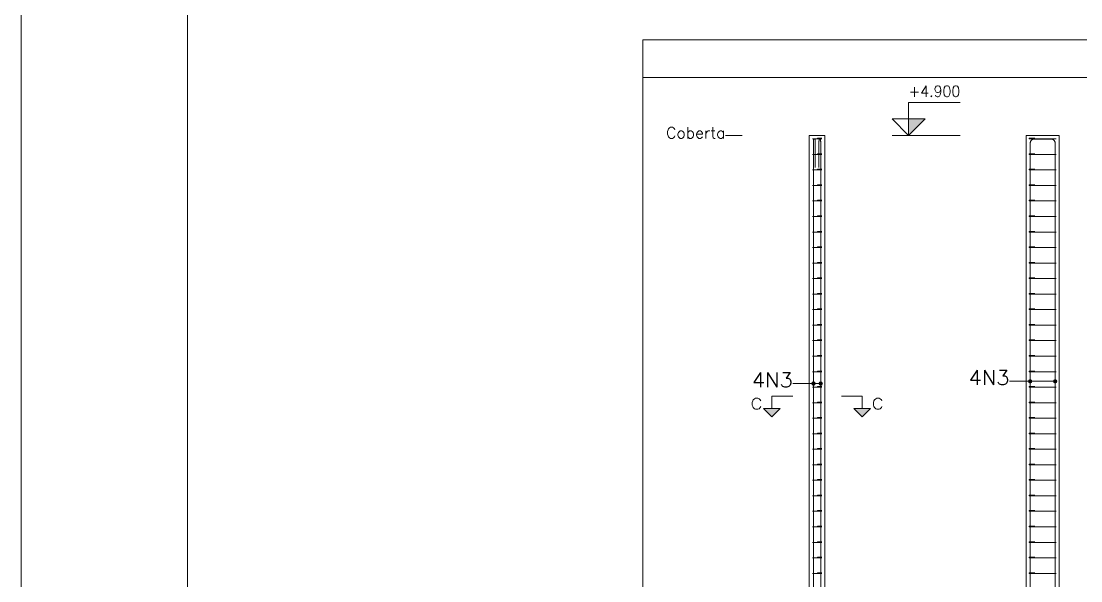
# Model space of a CAD drawing. Header units: millimetres. Extents: x 0 to 84, y 95.3 to 154.7.
# Drawn here: x 0 to 19.1, y 131.12 to 141.22 of the extents above; entities that cross this region are included whole.
import ezdxf
from ezdxf.enums import TextEntityAlignment as Align

# ---------------------------------------------------------------- set-up
doc = ezdxf.new("R2010")
doc.units = ezdxf.units.MM
for name, color, linetype, lineweight in [('ARM_LONGITUDINAL_Ø12_5', 51, 'Continuous', 9), ('ARM_TRANSVERSAL_Ø6_3', 32, 'Continuous', 9), ('CORTE_COTAS_DAS_PLANTAS', 151, 'Continuous', 0), ('CORTE_LINHAS_DA_TABELA_DE_DETALHE', 7, 'Continuous', 9), ('CORTE_NOMES_DAS_PLANTAS', 106, 'Continuous', 9), ('CORTE_PILAR_DE_CONCRETO', 1, 'Continuous', 9), ('CORTE_PISOS', 8, 'Continuous', 9), ('CORTE_SEGMENTOS_DE_CORTE_DE_SECOES', 12, 'Continuous', 9), ('PILCP_ARM_LONG_LINHAS_DAS_ETIQUETAS_DAS_POSICOES_DE_ARMADURA_LONGITUDINAL', 106, 'Continuous', 9), ('PILCP_ARM_LONG_REFERENCIA', 106, 'Continuous', 9), ('QUAD_BORDA', 1, 'Continuous', 20), ('QUAD_LIMITES', 2, 'Continuous', 0)]:
    doc.layers.add(name, color=color, linetype=linetype, lineweight=lineweight)
doc.styles.add('CYPETXT', font='', dxfattribs={"height": 0.2})
doc.styles.get('CYPETXT').set_extended_font_data('romans')

msp = doc.modelspace()

# ---------------------------------------------------------------- hatches: boundary and pattern name
at = {"layer": 'CORTE_COTAS_DAS_PLANTAS'}
msp.add_hatch(color=256, dxfattribs=at).paths.add_polyline_path([(15.999, 139.152), (16.299, 139.452), (15.999, 139.452)], flags=0)
at = {"layer": 'CORTE_PISOS', "true_color": 0xdad7d3}
for points in [[(14.208, 139.152), (14.488, 139.152), (14.208, 139.152)], [(18.115, 139.152), (18.715, 139.152), (18.115, 139.152)]]:
    msp.add_hatch(color=254, dxfattribs=at).paths.add_polyline_path(points, flags=0)
at = {"layer": 'CORTE_SEGMENTOS_DE_CORTE_DE_SECOES'}
for points in [[(13.383, 134.227), (13.683, 134.227), (13.533, 134.077)], [(13.383, 134.227), (13.683, 134.227), (13.533, 134.077)], [(15.013, 134.227), (15.313, 134.227), (15.163, 134.077)], [(15.013, 134.227), (15.313, 134.227), (15.163, 134.077)]]:
    msp.add_hatch(color=256, dxfattribs=at).paths.add_polyline_path(points, flags=0)
at = {"layer": 'PILCP_ARM_LONG_LINHAS_DAS_ETIQUETAS_DAS_POSICOES_DE_ARMADURA_LONGITUDINAL'}
h = msp.add_hatch(color=256, dxfattribs=at)
edge = h.paths.add_edge_path(flags=0)
edge.add_arc((14.283, 134.677), 0.032, 0, 360)
h = msp.add_hatch(color=256, dxfattribs=at)
edge = h.paths.add_edge_path(flags=0)
edge.add_arc((14.413, 134.677), 0.032, 0, 360)
h = msp.add_hatch(color=256, dxfattribs=at)
edge = h.paths.add_edge_path(flags=0)
edge.add_arc((18.19, 134.719), 0.032, 0, 360)
h = msp.add_hatch(color=256, dxfattribs=at)
edge = h.paths.add_edge_path(flags=0)
edge.add_arc((18.64, 134.719), 0.032, 0, 360)

# ---------------------------------------------------------------- linework, layer by layer
at = {"layer": 'ARM_LONGITUDINAL_Ø12_5'}
for points in [[(14.283, 129.752), (14.283, 139.014), (14.283, 139.021), (14.283, 139.027), (14.283, 139.033), (14.284, 139.04), (14.284, 139.046), (14.284, 139.052), (14.284, 139.057), (14.284, 139.062), (14.285, 139.067), (14.285, 139.071), (14.285, 139.075), (14.286, 139.079), (14.286, 139.082), (14.287, 139.085), (14.287, 139.086), (14.288, 139.088), (14.288, 139.089), (14.288, 139.089), (14.309, 139.089), (14.31, 139.089), (14.31, 139.088), (14.311, 139.086), (14.311, 139.085), (14.312, 139.082), (14.312, 139.079), (14.312, 139.075), (14.313, 139.071), (14.313, 139.067), (14.313, 139.062), (14.314, 139.057), (14.314, 139.052), (14.314, 139.046), (14.314, 139.04), (14.315, 139.033), (14.315, 139.027), (14.315, 139.021), (14.315, 139.014), (14.315, 138.577)], [(14.283, 129.752), (14.283, 139.014), (14.283, 139.021), (14.283, 139.027), (14.283, 139.033), (14.284, 139.04), (14.284, 139.046), (14.284, 139.052), (14.284, 139.057), (14.284, 139.062), (14.285, 139.067), (14.285, 139.071), (14.285, 139.075), (14.286, 139.079), (14.286, 139.082), (14.287, 139.085), (14.287, 139.086), (14.288, 139.088), (14.288, 139.089), (14.288, 139.089), (14.309, 139.089), (14.31, 139.089), (14.31, 139.088), (14.311, 139.086), (14.311, 139.085), (14.312, 139.082), (14.312, 139.079), (14.312, 139.075), (14.313, 139.071), (14.313, 139.067), (14.313, 139.062), (14.314, 139.057), (14.314, 139.052), (14.314, 139.046), (14.314, 139.04), (14.315, 139.033), (14.315, 139.027), (14.315, 139.021), (14.315, 139.014), (14.315, 138.577)], [(14.413, 129.752), (14.413, 139.014), (14.413, 139.021), (14.413, 139.027), (14.413, 139.033), (14.413, 139.04), (14.413, 139.046), (14.412, 139.052), (14.412, 139.057), (14.412, 139.062), (14.412, 139.067), (14.411, 139.071), (14.411, 139.075), (14.41, 139.079), (14.41, 139.082), (14.41, 139.085), (14.409, 139.086), (14.409, 139.088), (14.408, 139.089), (14.408, 139.089), (14.387, 139.089), (14.386, 139.089), (14.386, 139.088), (14.385, 139.086), (14.385, 139.085), (14.385, 139.082), (14.384, 139.079), (14.384, 139.075), (14.383, 139.071), (14.383, 139.067), (14.383, 139.062), (14.383, 139.057), (14.382, 139.052), (14.382, 139.046), (14.382, 139.04), (14.382, 139.033), (14.382, 139.027), (14.382, 139.021), (14.382, 139.014), (14.382, 138.577)], [(14.413, 129.752), (14.413, 139.014), (14.413, 139.021), (14.413, 139.027), (14.413, 139.033), (14.413, 139.04), (14.413, 139.046), (14.412, 139.052), (14.412, 139.057), (14.412, 139.062), (14.412, 139.067), (14.411, 139.071), (14.411, 139.075), (14.41, 139.079), (14.41, 139.082), (14.41, 139.085), (14.409, 139.086), (14.409, 139.088), (14.408, 139.089), (14.408, 139.089), (14.387, 139.089), (14.386, 139.089), (14.386, 139.088), (14.385, 139.086), (14.385, 139.085), (14.385, 139.082), (14.384, 139.079), (14.384, 139.075), (14.383, 139.071), (14.383, 139.067), (14.383, 139.062), (14.383, 139.057), (14.382, 139.052), (14.382, 139.046), (14.382, 139.04), (14.382, 139.033), (14.382, 139.027), (14.382, 139.021), (14.382, 139.014), (14.382, 138.577)], [(18.19, 129.752), (18.19, 139.014), (18.191, 139.021), (18.191, 139.027), (18.193, 139.033), (18.195, 139.04), (18.197, 139.046), (18.2, 139.052), (18.204, 139.057), (18.208, 139.062), (18.212, 139.067), (18.217, 139.071), (18.222, 139.075), (18.228, 139.079), (18.233, 139.082), (18.239, 139.085), (18.246, 139.086), (18.252, 139.088), (18.259, 139.089), (18.265, 139.089), (18.565, 139.089), (18.572, 139.089), (18.578, 139.088), (18.585, 139.086), (18.591, 139.085), (18.597, 139.082), (18.603, 139.079), (18.608, 139.075), (18.613, 139.071), (18.618, 139.067), (18.623, 139.062), (18.627, 139.057), (18.63, 139.052), (18.633, 139.046), (18.636, 139.04), (18.638, 139.033), (18.639, 139.027), (18.64, 139.021), (18.64, 139.014), (18.64, 138.577)], [(18.64, 129.752), (18.64, 139.014), (18.64, 139.021), (18.639, 139.027), (18.638, 139.033), (18.636, 139.04), (18.633, 139.046), (18.63, 139.052), (18.627, 139.057), (18.623, 139.062), (18.618, 139.067), (18.613, 139.071), (18.608, 139.075), (18.603, 139.079), (18.597, 139.082), (18.591, 139.085), (18.585, 139.086), (18.578, 139.088), (18.572, 139.089), (18.565, 139.089), (18.265, 139.089), (18.259, 139.089), (18.252, 139.088), (18.246, 139.086), (18.239, 139.085), (18.233, 139.082), (18.228, 139.079), (18.222, 139.075), (18.217, 139.071), (18.212, 139.067), (18.208, 139.062), (18.204, 139.057), (18.2, 139.052), (18.197, 139.046), (18.195, 139.04), (18.193, 139.033), (18.191, 139.027), (18.191, 139.021), (18.19, 139.014), (18.19, 138.577)], [(18.19, 129.752), (18.19, 139.014), (18.191, 139.021), (18.191, 139.027), (18.193, 139.033), (18.195, 139.04), (18.197, 139.046), (18.2, 139.052), (18.204, 139.057), (18.208, 139.062), (18.212, 139.067), (18.217, 139.071), (18.222, 139.075), (18.228, 139.079), (18.233, 139.082), (18.239, 139.085), (18.246, 139.086), (18.252, 139.088), (18.259, 139.089), (18.265, 139.089), (18.565, 139.089), (18.572, 139.089), (18.578, 139.088), (18.585, 139.086), (18.591, 139.085), (18.597, 139.082), (18.603, 139.079), (18.608, 139.075), (18.613, 139.071), (18.618, 139.067), (18.623, 139.062), (18.627, 139.057), (18.63, 139.052), (18.633, 139.046), (18.636, 139.04), (18.638, 139.033), (18.639, 139.027), (18.64, 139.021), (18.64, 139.014), (18.64, 138.577)], [(18.64, 129.752), (18.64, 139.014), (18.64, 139.021), (18.639, 139.027), (18.638, 139.033), (18.636, 139.04), (18.633, 139.046), (18.63, 139.052), (18.627, 139.057), (18.623, 139.062), (18.618, 139.067), (18.613, 139.071), (18.608, 139.075), (18.603, 139.079), (18.597, 139.082), (18.591, 139.085), (18.585, 139.086), (18.578, 139.088), (18.572, 139.089), (18.565, 139.089), (18.265, 139.089), (18.259, 139.089), (18.252, 139.088), (18.246, 139.086), (18.239, 139.085), (18.233, 139.082), (18.228, 139.079), (18.222, 139.075), (18.217, 139.071), (18.212, 139.067), (18.208, 139.062), (18.204, 139.057), (18.2, 139.052), (18.197, 139.046), (18.195, 139.04), (18.193, 139.033), (18.191, 139.027), (18.191, 139.021), (18.19, 139.014), (18.19, 138.577)]]:
    msp.add_lwpolyline(points, dxfattribs=at)
at = {"layer": 'ARM_TRANSVERSAL_Ø6_3'}
for points in [[(14.329, 139.092), (14.4, 139.092), (14.404, 139.092), (14.408, 139.092), (14.413, 139.092), (14.417, 139.092), (14.421, 139.092), (14.425, 139.092), (14.428, 139.092), (14.43, 139.092), (14.431, 139.092), (14.432, 139.092), (14.43, 139.092), (14.426, 139.092), (14.42, 139.092), (14.413, 139.092), (14.283, 139.092), (14.276, 139.092), (14.27, 139.092), (14.266, 139.092), (14.264, 139.092), (14.266, 139.092), (14.27, 139.092), (14.276, 139.092), (14.283, 139.092), (14.413, 139.104), (14.417, 139.104), (14.42, 139.104), (14.424, 139.104), (14.426, 139.104), (14.429, 139.104), (14.43, 139.104), (14.431, 139.104), (14.432, 139.104), (14.431, 139.104), (14.43, 139.104), (14.429, 139.104), (14.426, 139.104), (14.356, 139.104)], [(18.248, 139.092), (18.177, 139.092), (18.174, 139.092), (18.172, 139.092), (18.171, 139.092), (18.172, 139.092), (18.173, 139.092), (18.176, 139.092), (18.179, 139.092), (18.182, 139.092), (18.186, 139.092), (18.19, 139.092), (18.64, 139.092), (18.647, 139.092), (18.653, 139.092), (18.657, 139.092), (18.659, 139.092), (18.657, 139.092), (18.653, 139.092), (18.647, 139.092), (18.64, 139.092), (18.19, 139.092), (18.183, 139.092), (18.177, 139.092), (18.173, 139.092), (18.171, 139.092), (18.171, 139.104), (18.172, 139.104), (18.173, 139.104), (18.175, 139.104), (18.177, 139.104), (18.18, 139.104), (18.183, 139.104), (18.187, 139.104), (18.19, 139.104), (18.194, 139.104), (18.197, 139.104), (18.201, 139.104), (18.204, 139.104), (18.274, 139.104)], [(14.329, 138.812), (14.4, 138.812), (14.404, 138.812), (14.408, 138.812), (14.413, 138.812), (14.417, 138.812), (14.421, 138.812), (14.425, 138.812), (14.428, 138.812), (14.43, 138.812), (14.431, 138.812), (14.432, 138.812), (14.43, 138.812), (14.426, 138.812), (14.42, 138.812), (14.413, 138.812), (14.283, 138.812), (14.276, 138.812), (14.27, 138.812), (14.266, 138.812), (14.264, 138.812), (14.266, 138.812), (14.27, 138.812), (14.276, 138.812), (14.283, 138.812), (14.413, 138.824), (14.417, 138.824), (14.42, 138.824), (14.424, 138.824), (14.426, 138.824), (14.429, 138.824), (14.43, 138.824), (14.431, 138.824), (14.432, 138.824), (14.431, 138.824), (14.43, 138.824), (14.429, 138.824), (14.426, 138.824), (14.356, 138.824)], [(18.248, 138.812), (18.177, 138.812), (18.174, 138.812), (18.172, 138.812), (18.171, 138.812), (18.172, 138.812), (18.173, 138.812), (18.176, 138.812), (18.179, 138.812), (18.182, 138.812), (18.186, 138.812), (18.19, 138.812), (18.64, 138.812), (18.647, 138.812), (18.653, 138.812), (18.657, 138.812), (18.659, 138.812), (18.657, 138.812), (18.653, 138.812), (18.647, 138.812), (18.64, 138.812), (18.19, 138.812), (18.183, 138.812), (18.177, 138.812), (18.173, 138.812), (18.171, 138.812), (18.171, 138.824), (18.172, 138.824), (18.173, 138.824), (18.175, 138.824), (18.177, 138.824), (18.18, 138.824), (18.183, 138.824), (18.187, 138.824), (18.19, 138.824), (18.194, 138.824), (18.197, 138.824), (18.201, 138.824), (18.204, 138.824), (18.274, 138.824)], [(14.329, 138.532), (14.4, 138.532), (14.404, 138.532), (14.408, 138.532), (14.413, 138.532), (14.417, 138.532), (14.421, 138.532), (14.425, 138.532), (14.428, 138.532), (14.43, 138.532), (14.431, 138.532), (14.432, 138.532), (14.43, 138.532), (14.426, 138.532), (14.42, 138.532), (14.413, 138.532), (14.283, 138.532), (14.276, 138.532), (14.27, 138.532), (14.266, 138.532), (14.264, 138.532), (14.266, 138.532), (14.27, 138.532), (14.276, 138.532), (14.283, 138.532), (14.413, 138.544), (14.417, 138.544), (14.42, 138.544), (14.424, 138.544), (14.426, 138.544), (14.429, 138.544), (14.43, 138.544), (14.431, 138.544), (14.432, 138.544), (14.431, 138.544), (14.43, 138.544), (14.429, 138.544), (14.426, 138.544), (14.356, 138.544)], [(18.248, 138.532), (18.177, 138.532), (18.174, 138.532), (18.172, 138.532), (18.171, 138.532), (18.172, 138.532), (18.173, 138.532), (18.176, 138.532), (18.179, 138.532), (18.182, 138.532), (18.186, 138.532), (18.19, 138.532), (18.64, 138.532), (18.647, 138.532), (18.653, 138.532), (18.657, 138.532), (18.659, 138.532), (18.657, 138.532), (18.653, 138.532), (18.647, 138.532), (18.64, 138.532), (18.19, 138.532), (18.183, 138.532), (18.177, 138.532), (18.173, 138.532), (18.171, 138.532), (18.171, 138.544), (18.172, 138.544), (18.173, 138.544), (18.175, 138.544), (18.177, 138.544), (18.18, 138.544), (18.183, 138.544), (18.187, 138.544), (18.19, 138.544), (18.194, 138.544), (18.197, 138.544), (18.201, 138.544), (18.204, 138.544), (18.274, 138.544)], [(14.329, 138.252), (14.4, 138.252), (14.404, 138.252), (14.408, 138.252), (14.413, 138.252), (14.417, 138.252), (14.421, 138.252), (14.425, 138.252), (14.428, 138.252), (14.43, 138.252), (14.431, 138.252), (14.432, 138.252), (14.43, 138.252), (14.426, 138.252), (14.42, 138.252), (14.413, 138.252), (14.283, 138.252), (14.276, 138.252), (14.27, 138.252), (14.266, 138.252), (14.264, 138.252), (14.266, 138.252), (14.27, 138.252), (14.276, 138.252), (14.283, 138.252), (14.413, 138.264), (14.417, 138.264), (14.42, 138.264), (14.424, 138.264), (14.426, 138.264), (14.429, 138.264), (14.43, 138.264), (14.431, 138.264), (14.432, 138.264), (14.431, 138.264), (14.43, 138.264), (14.429, 138.264), (14.426, 138.264), (14.356, 138.264)], [(18.248, 138.252), (18.177, 138.252), (18.174, 138.252), (18.172, 138.252), (18.171, 138.252), (18.172, 138.252), (18.173, 138.252), (18.176, 138.252), (18.179, 138.252), (18.182, 138.252), (18.186, 138.252), (18.19, 138.252), (18.64, 138.252), (18.647, 138.252), (18.653, 138.252), (18.657, 138.252), (18.659, 138.252), (18.657, 138.252), (18.653, 138.252), (18.647, 138.252), (18.64, 138.252), (18.19, 138.252), (18.183, 138.252), (18.177, 138.252), (18.173, 138.252), (18.171, 138.252), (18.171, 138.264), (18.172, 138.264), (18.173, 138.264), (18.175, 138.264), (18.177, 138.264), (18.18, 138.264), (18.183, 138.264), (18.187, 138.264), (18.19, 138.264), (18.194, 138.264), (18.197, 138.264), (18.201, 138.264), (18.204, 138.264), (18.274, 138.264)], [(14.329, 137.972), (14.4, 137.972), (14.404, 137.972), (14.408, 137.972), (14.413, 137.972), (14.417, 137.972), (14.421, 137.972), (14.425, 137.972), (14.428, 137.972), (14.43, 137.972), (14.431, 137.972), (14.432, 137.972), (14.43, 137.972), (14.426, 137.972), (14.42, 137.972), (14.413, 137.972), (14.283, 137.972), (14.276, 137.972), (14.27, 137.972), (14.266, 137.972), (14.264, 137.972), (14.266, 137.972), (14.27, 137.972), (14.276, 137.972), (14.283, 137.972), (14.413, 137.984), (14.417, 137.984), (14.42, 137.984), (14.424, 137.984), (14.426, 137.984), (14.429, 137.984), (14.43, 137.984), (14.431, 137.984), (14.432, 137.984), (14.431, 137.984), (14.43, 137.984), (14.429, 137.984), (14.426, 137.984), (14.356, 137.984)], [(18.248, 137.972), (18.177, 137.972), (18.174, 137.972), (18.172, 137.972), (18.171, 137.972), (18.172, 137.972), (18.173, 137.972), (18.176, 137.972), (18.179, 137.972), (18.182, 137.972), (18.186, 137.972), (18.19, 137.972), (18.64, 137.972), (18.647, 137.972), (18.653, 137.972), (18.657, 137.972), (18.659, 137.972), (18.657, 137.972), (18.653, 137.972), (18.647, 137.972), (18.64, 137.972), (18.19, 137.972), (18.183, 137.972), (18.177, 137.972), (18.173, 137.972), (18.171, 137.972), (18.171, 137.984), (18.172, 137.984), (18.173, 137.984), (18.175, 137.984), (18.177, 137.984), (18.18, 137.984), (18.183, 137.984), (18.187, 137.984), (18.19, 137.984), (18.194, 137.984), (18.197, 137.984), (18.201, 137.984), (18.204, 137.984), (18.274, 137.984)], [(14.329, 137.692), (14.4, 137.692), (14.404, 137.692), (14.408, 137.692), (14.413, 137.692), (14.417, 137.692), (14.421, 137.692), (14.425, 137.692), (14.428, 137.692), (14.43, 137.692), (14.431, 137.692), (14.432, 137.692), (14.43, 137.692), (14.426, 137.692), (14.42, 137.692), (14.413, 137.692), (14.283, 137.692), (14.276, 137.692), (14.27, 137.692), (14.266, 137.692), (14.264, 137.692), (14.266, 137.692), (14.27, 137.692), (14.276, 137.692), (14.283, 137.692), (14.413, 137.704), (14.417, 137.704), (14.42, 137.704), (14.424, 137.704), (14.426, 137.704), (14.429, 137.704), (14.43, 137.704), (14.431, 137.704), (14.432, 137.704), (14.431, 137.704), (14.43, 137.704), (14.429, 137.704), (14.426, 137.704), (14.356, 137.704)], [(18.248, 137.692), (18.177, 137.692), (18.174, 137.692), (18.172, 137.692), (18.171, 137.692), (18.172, 137.692), (18.173, 137.692), (18.176, 137.692), (18.179, 137.692), (18.182, 137.692), (18.186, 137.692), (18.19, 137.692), (18.64, 137.692), (18.647, 137.692), (18.653, 137.692), (18.657, 137.692), (18.659, 137.692), (18.657, 137.692), (18.653, 137.692), (18.647, 137.692), (18.64, 137.692), (18.19, 137.692), (18.183, 137.692), (18.177, 137.692), (18.173, 137.692), (18.171, 137.692), (18.171, 137.704), (18.172, 137.704), (18.173, 137.704), (18.175, 137.704), (18.177, 137.704), (18.18, 137.704), (18.183, 137.704), (18.187, 137.704), (18.19, 137.704), (18.194, 137.704), (18.197, 137.704), (18.201, 137.704), (18.204, 137.704), (18.274, 137.704)], [(14.329, 137.412), (14.4, 137.412), (14.404, 137.412), (14.408, 137.412), (14.413, 137.412), (14.417, 137.412), (14.421, 137.412), (14.425, 137.412), (14.428, 137.412), (14.43, 137.412), (14.431, 137.412), (14.432, 137.412), (14.43, 137.412), (14.426, 137.412), (14.42, 137.412), (14.413, 137.412), (14.283, 137.412), (14.276, 137.412), (14.27, 137.412), (14.266, 137.412), (14.264, 137.412), (14.266, 137.412), (14.27, 137.412), (14.276, 137.412), (14.283, 137.412), (14.413, 137.424), (14.417, 137.424), (14.42, 137.424), (14.424, 137.424), (14.426, 137.424), (14.429, 137.424), (14.43, 137.424), (14.431, 137.424), (14.432, 137.424), (14.431, 137.424), (14.43, 137.424), (14.429, 137.424), (14.426, 137.424), (14.356, 137.424)], [(18.248, 137.412), (18.177, 137.412), (18.174, 137.412), (18.172, 137.412), (18.171, 137.412), (18.172, 137.412), (18.173, 137.412), (18.176, 137.412), (18.179, 137.412), (18.182, 137.412), (18.186, 137.412), (18.19, 137.412), (18.64, 137.412), (18.647, 137.412), (18.653, 137.412), (18.657, 137.412), (18.659, 137.412), (18.657, 137.412), (18.653, 137.412), (18.647, 137.412), (18.64, 137.412), (18.19, 137.412), (18.183, 137.412), (18.177, 137.412), (18.173, 137.412), (18.171, 137.412), (18.171, 137.424), (18.172, 137.424), (18.173, 137.424), (18.175, 137.424), (18.177, 137.424), (18.18, 137.424), (18.183, 137.424), (18.187, 137.424), (18.19, 137.424), (18.194, 137.424), (18.197, 137.424), (18.201, 137.424), (18.204, 137.424), (18.274, 137.424)], [(14.329, 137.132), (14.4, 137.132), (14.404, 137.132), (14.408, 137.132), (14.413, 137.132), (14.417, 137.132), (14.421, 137.132), (14.425, 137.132), (14.428, 137.132), (14.43, 137.132), (14.431, 137.132), (14.432, 137.132), (14.43, 137.132), (14.426, 137.132), (14.42, 137.132), (14.413, 137.132), (14.283, 137.132), (14.276, 137.132), (14.27, 137.132), (14.266, 137.132), (14.264, 137.132), (14.266, 137.132), (14.27, 137.132), (14.276, 137.132), (14.283, 137.132), (14.413, 137.144), (14.417, 137.144), (14.42, 137.144), (14.424, 137.144), (14.426, 137.144), (14.429, 137.144), (14.43, 137.144), (14.431, 137.144), (14.432, 137.144), (14.431, 137.144), (14.43, 137.144), (14.429, 137.144), (14.426, 137.144), (14.356, 137.144)], [(18.248, 137.132), (18.177, 137.132), (18.174, 137.132), (18.172, 137.132), (18.171, 137.132), (18.172, 137.132), (18.173, 137.132), (18.176, 137.132), (18.179, 137.132), (18.182, 137.132), (18.186, 137.132), (18.19, 137.132), (18.64, 137.132), (18.647, 137.132), (18.653, 137.132), (18.657, 137.132), (18.659, 137.132), (18.657, 137.132), (18.653, 137.132), (18.647, 137.132), (18.64, 137.132), (18.19, 137.132), (18.183, 137.132), (18.177, 137.132), (18.173, 137.132), (18.171, 137.132), (18.171, 137.144), (18.172, 137.144), (18.173, 137.144), (18.175, 137.144), (18.177, 137.144), (18.18, 137.144), (18.183, 137.144), (18.187, 137.144), (18.19, 137.144), (18.194, 137.144), (18.197, 137.144), (18.201, 137.144), (18.204, 137.144), (18.274, 137.144)], [(14.329, 136.852), (14.4, 136.852), (14.404, 136.852), (14.408, 136.852), (14.413, 136.852), (14.417, 136.852), (14.421, 136.852), (14.425, 136.852), (14.428, 136.852), (14.43, 136.852), (14.431, 136.852), (14.432, 136.852), (14.43, 136.852), (14.426, 136.852), (14.42, 136.852), (14.413, 136.852), (14.283, 136.852), (14.276, 136.852), (14.27, 136.852), (14.266, 136.852), (14.264, 136.852), (14.266, 136.852), (14.27, 136.852), (14.276, 136.852), (14.283, 136.852), (14.413, 136.864), (14.417, 136.864), (14.42, 136.864), (14.424, 136.864), (14.426, 136.864), (14.429, 136.864), (14.43, 136.864), (14.431, 136.864), (14.432, 136.864), (14.431, 136.864), (14.43, 136.864), (14.429, 136.864), (14.426, 136.864), (14.356, 136.864)], [(18.248, 136.852), (18.177, 136.852), (18.174, 136.852), (18.172, 136.852), (18.171, 136.852), (18.172, 136.852), (18.173, 136.852), (18.176, 136.852), (18.179, 136.852), (18.182, 136.852), (18.186, 136.852), (18.19, 136.852), (18.64, 136.852), (18.647, 136.852), (18.653, 136.852), (18.657, 136.852), (18.659, 136.852), (18.657, 136.852), (18.653, 136.852), (18.647, 136.852), (18.64, 136.852), (18.19, 136.852), (18.183, 136.852), (18.177, 136.852), (18.173, 136.852), (18.171, 136.852), (18.171, 136.864), (18.172, 136.864), (18.173, 136.864), (18.175, 136.864), (18.177, 136.864), (18.18, 136.864), (18.183, 136.864), (18.187, 136.864), (18.19, 136.864), (18.194, 136.864), (18.197, 136.864), (18.201, 136.864), (18.204, 136.864), (18.274, 136.864)], [(14.329, 136.572), (14.4, 136.572), (14.404, 136.572), (14.408, 136.572), (14.413, 136.572), (14.417, 136.572), (14.421, 136.572), (14.425, 136.572), (14.428, 136.572), (14.43, 136.572), (14.431, 136.572), (14.432, 136.572), (14.43, 136.572), (14.426, 136.572), (14.42, 136.572), (14.413, 136.572), (14.283, 136.572), (14.276, 136.572), (14.27, 136.572), (14.266, 136.572), (14.264, 136.572), (14.266, 136.572), (14.27, 136.572), (14.276, 136.572), (14.283, 136.572), (14.413, 136.584), (14.417, 136.584), (14.42, 136.584), (14.424, 136.584), (14.426, 136.584), (14.429, 136.584), (14.43, 136.584), (14.431, 136.584), (14.432, 136.584), (14.431, 136.584), (14.43, 136.584), (14.429, 136.584), (14.426, 136.584), (14.356, 136.584)], [(18.248, 136.572), (18.177, 136.572), (18.174, 136.572), (18.172, 136.572), (18.171, 136.572), (18.172, 136.572), (18.173, 136.572), (18.176, 136.572), (18.179, 136.572), (18.182, 136.572), (18.186, 136.572), (18.19, 136.572), (18.64, 136.572), (18.647, 136.572), (18.653, 136.572), (18.657, 136.572), (18.659, 136.572), (18.657, 136.572), (18.653, 136.572), (18.647, 136.572), (18.64, 136.572), (18.19, 136.572), (18.183, 136.572), (18.177, 136.572), (18.173, 136.572), (18.171, 136.572), (18.171, 136.584), (18.172, 136.584), (18.173, 136.584), (18.175, 136.584), (18.177, 136.584), (18.18, 136.584), (18.183, 136.584), (18.187, 136.584), (18.19, 136.584), (18.194, 136.584), (18.197, 136.584), (18.201, 136.584), (18.204, 136.584), (18.274, 136.584)], [(14.329, 136.292), (14.4, 136.292), (14.404, 136.292), (14.408, 136.292), (14.413, 136.292), (14.417, 136.292), (14.421, 136.292), (14.425, 136.292), (14.428, 136.292), (14.43, 136.292), (14.431, 136.292), (14.432, 136.292), (14.43, 136.292), (14.426, 136.292), (14.42, 136.292), (14.413, 136.292), (14.283, 136.292), (14.276, 136.292), (14.27, 136.292), (14.266, 136.292), (14.264, 136.292), (14.266, 136.292), (14.27, 136.292), (14.276, 136.292), (14.283, 136.292), (14.413, 136.304), (14.417, 136.304), (14.42, 136.304), (14.424, 136.304), (14.426, 136.304), (14.429, 136.304), (14.43, 136.304), (14.431, 136.304), (14.432, 136.304), (14.431, 136.304), (14.43, 136.304), (14.429, 136.304), (14.426, 136.304), (14.356, 136.304)], [(18.248, 136.292), (18.177, 136.292), (18.174, 136.292), (18.172, 136.292), (18.171, 136.292), (18.172, 136.292), (18.173, 136.292), (18.176, 136.292), (18.179, 136.292), (18.182, 136.292), (18.186, 136.292), (18.19, 136.292), (18.64, 136.292), (18.647, 136.292), (18.653, 136.292), (18.657, 136.292), (18.659, 136.292), (18.657, 136.292), (18.653, 136.292), (18.647, 136.292), (18.64, 136.292), (18.19, 136.292), (18.183, 136.292), (18.177, 136.292), (18.173, 136.292), (18.171, 136.292), (18.171, 136.304), (18.172, 136.304), (18.173, 136.304), (18.175, 136.304), (18.177, 136.304), (18.18, 136.304), (18.183, 136.304), (18.187, 136.304), (18.19, 136.304), (18.194, 136.304), (18.197, 136.304), (18.201, 136.304), (18.204, 136.304), (18.274, 136.304)], [(14.329, 136.012), (14.4, 136.012), (14.404, 136.012), (14.408, 136.012), (14.413, 136.012), (14.417, 136.012), (14.421, 136.012), (14.425, 136.012), (14.428, 136.012), (14.43, 136.012), (14.431, 136.012), (14.432, 136.012), (14.43, 136.012), (14.426, 136.012), (14.42, 136.012), (14.413, 136.012), (14.283, 136.012), (14.276, 136.012), (14.27, 136.012), (14.266, 136.012), (14.264, 136.012), (14.266, 136.012), (14.27, 136.012), (14.276, 136.012), (14.283, 136.012), (14.413, 136.024), (14.417, 136.024), (14.42, 136.024), (14.424, 136.024), (14.426, 136.024), (14.429, 136.024), (14.43, 136.024), (14.431, 136.024), (14.432, 136.024), (14.431, 136.024), (14.43, 136.024), (14.429, 136.024), (14.426, 136.024), (14.356, 136.024)], [(18.248, 136.012), (18.177, 136.012), (18.174, 136.012), (18.172, 136.012), (18.171, 136.012), (18.172, 136.012), (18.173, 136.012), (18.176, 136.012), (18.179, 136.012), (18.182, 136.012), (18.186, 136.012), (18.19, 136.012), (18.64, 136.012), (18.647, 136.012), (18.653, 136.012), (18.657, 136.012), (18.659, 136.012), (18.657, 136.012), (18.653, 136.012), (18.647, 136.012), (18.64, 136.012), (18.19, 136.012), (18.183, 136.012), (18.177, 136.012), (18.173, 136.012), (18.171, 136.012), (18.171, 136.024), (18.172, 136.024), (18.173, 136.024), (18.175, 136.024), (18.177, 136.024), (18.18, 136.024), (18.183, 136.024), (18.187, 136.024), (18.19, 136.024), (18.194, 136.024), (18.197, 136.024), (18.201, 136.024), (18.204, 136.024), (18.274, 136.024)], [(14.329, 135.732), (14.4, 135.732), (14.404, 135.732), (14.408, 135.732), (14.413, 135.732), (14.417, 135.732), (14.421, 135.732), (14.425, 135.732), (14.428, 135.732), (14.43, 135.732), (14.431, 135.732), (14.432, 135.732), (14.43, 135.732), (14.426, 135.732), (14.42, 135.732), (14.413, 135.732), (14.283, 135.732), (14.276, 135.732), (14.27, 135.732), (14.266, 135.732), (14.264, 135.732), (14.266, 135.732), (14.27, 135.732), (14.276, 135.732), (14.283, 135.732), (14.413, 135.744), (14.417, 135.744), (14.42, 135.744), (14.424, 135.744), (14.426, 135.744), (14.429, 135.744), (14.43, 135.744), (14.431, 135.744), (14.432, 135.744), (14.431, 135.744), (14.43, 135.744), (14.429, 135.744), (14.426, 135.744), (14.356, 135.744)], [(18.248, 135.732), (18.177, 135.732), (18.174, 135.732), (18.172, 135.732), (18.171, 135.732), (18.172, 135.732), (18.173, 135.732), (18.176, 135.732), (18.179, 135.732), (18.182, 135.732), (18.186, 135.732), (18.19, 135.732), (18.64, 135.732), (18.647, 135.732), (18.653, 135.732), (18.657, 135.732), (18.659, 135.732), (18.657, 135.732), (18.653, 135.732), (18.647, 135.732), (18.64, 135.732), (18.19, 135.732), (18.183, 135.732), (18.177, 135.732), (18.173, 135.732), (18.171, 135.732), (18.171, 135.744), (18.172, 135.744), (18.173, 135.744), (18.175, 135.744), (18.177, 135.744), (18.18, 135.744), (18.183, 135.744), (18.187, 135.744), (18.19, 135.744), (18.194, 135.744), (18.197, 135.744), (18.201, 135.744), (18.204, 135.744), (18.274, 135.744)], [(14.329, 135.452), (14.4, 135.452), (14.404, 135.452), (14.408, 135.452), (14.413, 135.452), (14.417, 135.452), (14.421, 135.452), (14.425, 135.452), (14.428, 135.452), (14.43, 135.452), (14.431, 135.452), (14.432, 135.452), (14.43, 135.452), (14.426, 135.452), (14.42, 135.452), (14.413, 135.452), (14.283, 135.452), (14.276, 135.452), (14.27, 135.452), (14.266, 135.452), (14.264, 135.452), (14.266, 135.452), (14.27, 135.452), (14.276, 135.452), (14.283, 135.452), (14.413, 135.464), (14.417, 135.464), (14.42, 135.464), (14.424, 135.464), (14.426, 135.464), (14.429, 135.464), (14.43, 135.464), (14.431, 135.464), (14.432, 135.464), (14.431, 135.464), (14.43, 135.464), (14.429, 135.464), (14.426, 135.464), (14.356, 135.464)], [(18.248, 135.452), (18.177, 135.452), (18.174, 135.452), (18.172, 135.452), (18.171, 135.452), (18.172, 135.452), (18.173, 135.452), (18.176, 135.452), (18.179, 135.452), (18.182, 135.452), (18.186, 135.452), (18.19, 135.452), (18.64, 135.452), (18.647, 135.452), (18.653, 135.452), (18.657, 135.452), (18.659, 135.452), (18.657, 135.452), (18.653, 135.452), (18.647, 135.452), (18.64, 135.452), (18.19, 135.452), (18.183, 135.452), (18.177, 135.452), (18.173, 135.452), (18.171, 135.452), (18.171, 135.464), (18.172, 135.464), (18.173, 135.464), (18.175, 135.464), (18.177, 135.464), (18.18, 135.464), (18.183, 135.464), (18.187, 135.464), (18.19, 135.464), (18.194, 135.464), (18.197, 135.464), (18.201, 135.464), (18.204, 135.464), (18.274, 135.464)], [(14.329, 135.172), (14.4, 135.172), (14.404, 135.172), (14.408, 135.172), (14.413, 135.172), (14.417, 135.172), (14.421, 135.172), (14.425, 135.172), (14.428, 135.172), (14.43, 135.172), (14.431, 135.172), (14.432, 135.172), (14.43, 135.172), (14.426, 135.172), (14.42, 135.172), (14.413, 135.172), (14.283, 135.172), (14.276, 135.172), (14.27, 135.172), (14.266, 135.172), (14.264, 135.172), (14.266, 135.172), (14.27, 135.172), (14.276, 135.172), (14.283, 135.172), (14.413, 135.184), (14.417, 135.184), (14.42, 135.184), (14.424, 135.184), (14.426, 135.184), (14.429, 135.184), (14.43, 135.184), (14.431, 135.184), (14.432, 135.184), (14.431, 135.184), (14.43, 135.184), (14.429, 135.184), (14.426, 135.184), (14.356, 135.184)], [(18.248, 135.172), (18.177, 135.172), (18.174, 135.172), (18.172, 135.172), (18.171, 135.172), (18.172, 135.172), (18.173, 135.172), (18.176, 135.172), (18.179, 135.172), (18.182, 135.172), (18.186, 135.172), (18.19, 135.172), (18.64, 135.172), (18.647, 135.172), (18.653, 135.172), (18.657, 135.172), (18.659, 135.172), (18.657, 135.172), (18.653, 135.172), (18.647, 135.172), (18.64, 135.172), (18.19, 135.172), (18.183, 135.172), (18.177, 135.172), (18.173, 135.172), (18.171, 135.172), (18.171, 135.184), (18.172, 135.184), (18.173, 135.184), (18.175, 135.184), (18.177, 135.184), (18.18, 135.184), (18.183, 135.184), (18.187, 135.184), (18.19, 135.184), (18.194, 135.184), (18.197, 135.184), (18.201, 135.184), (18.204, 135.184), (18.274, 135.184)], [(14.329, 134.892), (14.4, 134.892), (14.404, 134.892), (14.408, 134.892), (14.413, 134.892), (14.417, 134.892), (14.421, 134.892), (14.425, 134.892), (14.428, 134.892), (14.43, 134.892), (14.431, 134.892), (14.432, 134.892), (14.43, 134.892), (14.426, 134.892), (14.42, 134.892), (14.413, 134.892), (14.283, 134.892), (14.276, 134.892), (14.27, 134.892), (14.266, 134.892), (14.264, 134.892), (14.266, 134.892), (14.27, 134.892), (14.276, 134.892), (14.283, 134.892), (14.413, 134.904), (14.417, 134.904), (14.42, 134.904), (14.424, 134.904), (14.426, 134.904), (14.429, 134.904), (14.43, 134.904), (14.431, 134.904), (14.432, 134.904), (14.431, 134.904), (14.43, 134.904), (14.429, 134.904), (14.426, 134.904), (14.356, 134.904)], [(18.248, 134.892), (18.177, 134.892), (18.174, 134.892), (18.172, 134.892), (18.171, 134.892), (18.172, 134.892), (18.173, 134.892), (18.176, 134.892), (18.179, 134.892), (18.182, 134.892), (18.186, 134.892), (18.19, 134.892), (18.64, 134.892), (18.647, 134.892), (18.653, 134.892), (18.657, 134.892), (18.659, 134.892), (18.657, 134.892), (18.653, 134.892), (18.647, 134.892), (18.64, 134.892), (18.19, 134.892), (18.183, 134.892), (18.177, 134.892), (18.173, 134.892), (18.171, 134.892), (18.171, 134.904), (18.172, 134.904), (18.173, 134.904), (18.175, 134.904), (18.177, 134.904), (18.18, 134.904), (18.183, 134.904), (18.187, 134.904), (18.19, 134.904), (18.194, 134.904), (18.197, 134.904), (18.201, 134.904), (18.204, 134.904), (18.274, 134.904)], [(14.329, 134.612), (14.4, 134.612), (14.404, 134.612), (14.408, 134.612), (14.413, 134.612), (14.417, 134.612), (14.421, 134.612), (14.425, 134.612), (14.428, 134.612), (14.43, 134.612), (14.431, 134.612), (14.432, 134.612), (14.43, 134.612), (14.426, 134.612), (14.42, 134.612), (14.413, 134.612), (14.283, 134.612), (14.276, 134.612), (14.27, 134.612), (14.266, 134.612), (14.264, 134.612), (14.266, 134.612), (14.27, 134.612), (14.276, 134.612), (14.283, 134.612), (14.413, 134.624), (14.417, 134.624), (14.42, 134.624), (14.424, 134.624), (14.426, 134.624), (14.429, 134.624), (14.43, 134.624), (14.431, 134.624), (14.432, 134.624), (14.431, 134.624), (14.43, 134.624), (14.429, 134.624), (14.426, 134.624), (14.356, 134.624)], [(18.248, 134.612), (18.177, 134.612), (18.174, 134.612), (18.172, 134.612), (18.171, 134.612), (18.172, 134.612), (18.173, 134.612), (18.176, 134.612), (18.179, 134.612), (18.182, 134.612), (18.186, 134.612), (18.19, 134.612), (18.64, 134.612), (18.647, 134.612), (18.653, 134.612), (18.657, 134.612), (18.659, 134.612), (18.657, 134.612), (18.653, 134.612), (18.647, 134.612), (18.64, 134.612), (18.19, 134.612), (18.183, 134.612), (18.177, 134.612), (18.173, 134.612), (18.171, 134.612), (18.171, 134.624), (18.172, 134.624), (18.173, 134.624), (18.175, 134.624), (18.177, 134.624), (18.18, 134.624), (18.183, 134.624), (18.187, 134.624), (18.19, 134.624), (18.194, 134.624), (18.197, 134.624), (18.201, 134.624), (18.204, 134.624), (18.274, 134.624)], [(14.329, 134.332), (14.4, 134.332), (14.404, 134.332), (14.408, 134.332), (14.413, 134.332), (14.417, 134.332), (14.421, 134.332), (14.425, 134.332), (14.428, 134.332), (14.43, 134.332), (14.431, 134.332), (14.432, 134.332), (14.43, 134.332), (14.426, 134.332), (14.42, 134.332), (14.413, 134.332), (14.283, 134.332), (14.276, 134.332), (14.27, 134.332), (14.266, 134.332), (14.264, 134.332), (14.266, 134.332), (14.27, 134.332), (14.276, 134.332), (14.283, 134.332), (14.413, 134.344), (14.417, 134.344), (14.42, 134.344), (14.424, 134.344), (14.426, 134.344), (14.429, 134.344), (14.43, 134.344), (14.431, 134.344), (14.432, 134.344), (14.431, 134.344), (14.43, 134.344), (14.429, 134.344), (14.426, 134.344), (14.356, 134.344)], [(18.248, 134.332), (18.177, 134.332), (18.174, 134.332), (18.172, 134.332), (18.171, 134.332), (18.172, 134.332), (18.173, 134.332), (18.176, 134.332), (18.179, 134.332), (18.182, 134.332), (18.186, 134.332), (18.19, 134.332), (18.64, 134.332), (18.647, 134.332), (18.653, 134.332), (18.657, 134.332), (18.659, 134.332), (18.657, 134.332), (18.653, 134.332), (18.647, 134.332), (18.64, 134.332), (18.19, 134.332), (18.183, 134.332), (18.177, 134.332), (18.173, 134.332), (18.171, 134.332), (18.171, 134.344), (18.172, 134.344), (18.173, 134.344), (18.175, 134.344), (18.177, 134.344), (18.18, 134.344), (18.183, 134.344), (18.187, 134.344), (18.19, 134.344), (18.194, 134.344), (18.197, 134.344), (18.201, 134.344), (18.204, 134.344), (18.274, 134.344)], [(14.329, 134.052), (14.4, 134.052), (14.404, 134.052), (14.408, 134.052), (14.413, 134.052), (14.417, 134.052), (14.421, 134.052), (14.425, 134.052), (14.428, 134.052), (14.43, 134.052), (14.431, 134.052), (14.432, 134.052), (14.43, 134.052), (14.426, 134.052), (14.42, 134.052), (14.413, 134.052), (14.283, 134.052), (14.276, 134.052), (14.27, 134.052), (14.266, 134.052), (14.264, 134.052), (14.266, 134.052), (14.27, 134.052), (14.276, 134.052), (14.283, 134.052), (14.413, 134.064), (14.417, 134.064), (14.42, 134.064), (14.424, 134.064), (14.426, 134.064), (14.429, 134.064), (14.43, 134.064), (14.431, 134.064), (14.432, 134.064), (14.431, 134.064), (14.43, 134.064), (14.429, 134.064), (14.426, 134.064), (14.356, 134.064)], [(18.248, 134.052), (18.177, 134.052), (18.174, 134.052), (18.172, 134.052), (18.171, 134.052), (18.172, 134.052), (18.173, 134.052), (18.176, 134.052), (18.179, 134.052), (18.182, 134.052), (18.186, 134.052), (18.19, 134.052), (18.64, 134.052), (18.647, 134.052), (18.653, 134.052), (18.657, 134.052), (18.659, 134.052), (18.657, 134.052), (18.653, 134.052), (18.647, 134.052), (18.64, 134.052), (18.19, 134.052), (18.183, 134.052), (18.177, 134.052), (18.173, 134.052), (18.171, 134.052), (18.171, 134.064), (18.172, 134.064), (18.173, 134.064), (18.175, 134.064), (18.177, 134.064), (18.18, 134.064), (18.183, 134.064), (18.187, 134.064), (18.19, 134.064), (18.194, 134.064), (18.197, 134.064), (18.201, 134.064), (18.204, 134.064), (18.274, 134.064)], [(14.329, 133.772), (14.4, 133.772), (14.404, 133.772), (14.408, 133.772), (14.413, 133.772), (14.417, 133.772), (14.421, 133.772), (14.425, 133.772), (14.428, 133.772), (14.43, 133.772), (14.431, 133.772), (14.432, 133.772), (14.43, 133.772), (14.426, 133.772), (14.42, 133.772), (14.413, 133.772), (14.283, 133.772), (14.276, 133.772), (14.27, 133.772), (14.266, 133.772), (14.264, 133.772), (14.266, 133.772), (14.27, 133.772), (14.276, 133.772), (14.283, 133.772), (14.413, 133.784), (14.417, 133.784), (14.42, 133.784), (14.424, 133.784), (14.426, 133.784), (14.429, 133.784), (14.43, 133.784), (14.431, 133.784), (14.432, 133.784), (14.431, 133.784), (14.43, 133.784), (14.429, 133.784), (14.426, 133.784), (14.356, 133.784)], [(18.248, 133.772), (18.177, 133.772), (18.174, 133.772), (18.172, 133.772), (18.171, 133.772), (18.172, 133.772), (18.173, 133.772), (18.176, 133.772), (18.179, 133.772), (18.182, 133.772), (18.186, 133.772), (18.19, 133.772), (18.64, 133.772), (18.647, 133.772), (18.653, 133.772), (18.657, 133.772), (18.659, 133.772), (18.657, 133.772), (18.653, 133.772), (18.647, 133.772), (18.64, 133.772), (18.19, 133.772), (18.183, 133.772), (18.177, 133.772), (18.173, 133.772), (18.171, 133.772), (18.171, 133.784), (18.172, 133.784), (18.173, 133.784), (18.175, 133.784), (18.177, 133.784), (18.18, 133.784), (18.183, 133.784), (18.187, 133.784), (18.19, 133.784), (18.194, 133.784), (18.197, 133.784), (18.201, 133.784), (18.204, 133.784), (18.274, 133.784)], [(14.329, 133.492), (14.4, 133.492), (14.404, 133.492), (14.408, 133.492), (14.413, 133.492), (14.417, 133.492), (14.421, 133.492), (14.425, 133.492), (14.428, 133.492), (14.43, 133.492), (14.431, 133.492), (14.432, 133.492), (14.43, 133.492), (14.426, 133.492), (14.42, 133.492), (14.413, 133.492), (14.283, 133.492), (14.276, 133.492), (14.27, 133.492), (14.266, 133.492), (14.264, 133.492), (14.266, 133.492), (14.27, 133.492), (14.276, 133.492), (14.283, 133.492), (14.413, 133.504), (14.417, 133.504), (14.42, 133.504), (14.424, 133.504), (14.426, 133.504), (14.429, 133.504), (14.43, 133.504), (14.431, 133.504), (14.432, 133.504), (14.431, 133.504), (14.43, 133.504), (14.429, 133.504), (14.426, 133.504), (14.356, 133.504)], [(18.248, 133.492), (18.177, 133.492), (18.174, 133.492), (18.172, 133.492), (18.171, 133.492), (18.172, 133.492), (18.173, 133.492), (18.176, 133.492), (18.179, 133.492), (18.182, 133.492), (18.186, 133.492), (18.19, 133.492), (18.64, 133.492), (18.647, 133.492), (18.653, 133.492), (18.657, 133.492), (18.659, 133.492), (18.657, 133.492), (18.653, 133.492), (18.647, 133.492), (18.64, 133.492), (18.19, 133.492), (18.183, 133.492), (18.177, 133.492), (18.173, 133.492), (18.171, 133.492), (18.171, 133.504), (18.172, 133.504), (18.173, 133.504), (18.175, 133.504), (18.177, 133.504), (18.18, 133.504), (18.183, 133.504), (18.187, 133.504), (18.19, 133.504), (18.194, 133.504), (18.197, 133.504), (18.201, 133.504), (18.204, 133.504), (18.274, 133.504)], [(14.329, 133.212), (14.4, 133.212), (14.404, 133.212), (14.408, 133.212), (14.413, 133.212), (14.417, 133.212), (14.421, 133.212), (14.425, 133.212), (14.428, 133.212), (14.43, 133.212), (14.431, 133.212), (14.432, 133.212), (14.43, 133.212), (14.426, 133.212), (14.42, 133.212), (14.413, 133.212), (14.283, 133.212), (14.276, 133.212), (14.27, 133.212), (14.266, 133.212), (14.264, 133.212), (14.266, 133.212), (14.27, 133.212), (14.276, 133.212), (14.283, 133.212), (14.413, 133.224), (14.417, 133.224), (14.42, 133.224), (14.424, 133.224), (14.426, 133.224), (14.429, 133.224), (14.43, 133.224), (14.431, 133.224), (14.432, 133.224), (14.431, 133.224), (14.43, 133.224), (14.429, 133.224), (14.426, 133.224), (14.356, 133.224)], [(18.248, 133.212), (18.177, 133.212), (18.174, 133.212), (18.172, 133.212), (18.171, 133.212), (18.172, 133.212), (18.173, 133.212), (18.176, 133.212), (18.179, 133.212), (18.182, 133.212), (18.186, 133.212), (18.19, 133.212), (18.64, 133.212), (18.647, 133.212), (18.653, 133.212), (18.657, 133.212), (18.659, 133.212), (18.657, 133.212), (18.653, 133.212), (18.647, 133.212), (18.64, 133.212), (18.19, 133.212), (18.183, 133.212), (18.177, 133.212), (18.173, 133.212), (18.171, 133.212), (18.171, 133.224), (18.172, 133.224), (18.173, 133.224), (18.175, 133.224), (18.177, 133.224), (18.18, 133.224), (18.183, 133.224), (18.187, 133.224), (18.19, 133.224), (18.194, 133.224), (18.197, 133.224), (18.201, 133.224), (18.204, 133.224), (18.274, 133.224)], [(14.329, 132.932), (14.4, 132.932), (14.404, 132.932), (14.408, 132.932), (14.413, 132.932), (14.417, 132.932), (14.421, 132.932), (14.425, 132.932), (14.428, 132.932), (14.43, 132.932), (14.431, 132.932), (14.432, 132.932), (14.43, 132.932), (14.426, 132.932), (14.42, 132.932), (14.413, 132.932), (14.283, 132.932), (14.276, 132.932), (14.27, 132.932), (14.266, 132.932), (14.264, 132.932), (14.266, 132.932), (14.27, 132.932), (14.276, 132.932), (14.283, 132.932), (14.413, 132.944), (14.417, 132.944), (14.42, 132.944), (14.424, 132.944), (14.426, 132.944), (14.429, 132.944), (14.43, 132.944), (14.431, 132.944), (14.432, 132.944), (14.431, 132.944), (14.43, 132.944), (14.429, 132.944), (14.426, 132.944), (14.356, 132.944)], [(18.248, 132.932), (18.177, 132.932), (18.174, 132.932), (18.172, 132.932), (18.171, 132.932), (18.172, 132.932), (18.173, 132.932), (18.176, 132.932), (18.179, 132.932), (18.182, 132.932), (18.186, 132.932), (18.19, 132.932), (18.64, 132.932), (18.647, 132.932), (18.653, 132.932), (18.657, 132.932), (18.659, 132.932), (18.657, 132.932), (18.653, 132.932), (18.647, 132.932), (18.64, 132.932), (18.19, 132.932), (18.183, 132.932), (18.177, 132.932), (18.173, 132.932), (18.171, 132.932), (18.171, 132.944), (18.172, 132.944), (18.173, 132.944), (18.175, 132.944), (18.177, 132.944), (18.18, 132.944), (18.183, 132.944), (18.187, 132.944), (18.19, 132.944), (18.194, 132.944), (18.197, 132.944), (18.201, 132.944), (18.204, 132.944), (18.274, 132.944)], [(14.329, 132.652), (14.4, 132.652), (14.404, 132.652), (14.408, 132.652), (14.413, 132.652), (14.417, 132.652), (14.421, 132.652), (14.425, 132.652), (14.428, 132.652), (14.43, 132.652), (14.431, 132.652), (14.432, 132.652), (14.43, 132.652), (14.426, 132.652), (14.42, 132.652), (14.413, 132.652), (14.283, 132.652), (14.276, 132.652), (14.27, 132.652), (14.266, 132.652), (14.264, 132.652), (14.266, 132.652), (14.27, 132.652), (14.276, 132.652), (14.283, 132.652), (14.413, 132.664), (14.417, 132.664), (14.42, 132.664), (14.424, 132.664), (14.426, 132.664), (14.429, 132.664), (14.43, 132.664), (14.431, 132.664), (14.432, 132.664), (14.431, 132.664), (14.43, 132.664), (14.429, 132.664), (14.426, 132.664), (14.356, 132.664)], [(18.248, 132.652), (18.177, 132.652), (18.174, 132.652), (18.172, 132.652), (18.171, 132.652), (18.172, 132.652), (18.173, 132.652), (18.176, 132.652), (18.179, 132.652), (18.182, 132.652), (18.186, 132.652), (18.19, 132.652), (18.64, 132.652), (18.647, 132.652), (18.653, 132.652), (18.657, 132.652), (18.659, 132.652), (18.657, 132.652), (18.653, 132.652), (18.647, 132.652), (18.64, 132.652), (18.19, 132.652), (18.183, 132.652), (18.177, 132.652), (18.173, 132.652), (18.171, 132.652), (18.171, 132.664), (18.172, 132.664), (18.173, 132.664), (18.175, 132.664), (18.177, 132.664), (18.18, 132.664), (18.183, 132.664), (18.187, 132.664), (18.19, 132.664), (18.194, 132.664), (18.197, 132.664), (18.201, 132.664), (18.204, 132.664), (18.274, 132.664)], [(14.329, 132.372), (14.4, 132.372), (14.404, 132.372), (14.408, 132.372), (14.413, 132.372), (14.417, 132.372), (14.421, 132.372), (14.425, 132.372), (14.428, 132.372), (14.43, 132.372), (14.431, 132.372), (14.432, 132.372), (14.43, 132.372), (14.426, 132.372), (14.42, 132.372), (14.413, 132.372), (14.283, 132.372), (14.276, 132.372), (14.27, 132.372), (14.266, 132.372), (14.264, 132.372), (14.266, 132.372), (14.27, 132.372), (14.276, 132.372), (14.283, 132.372), (14.413, 132.384), (14.417, 132.384), (14.42, 132.384), (14.424, 132.384), (14.426, 132.384), (14.429, 132.384), (14.43, 132.384), (14.431, 132.384), (14.432, 132.384), (14.431, 132.384), (14.43, 132.384), (14.429, 132.384), (14.426, 132.384), (14.356, 132.384)], [(18.248, 132.372), (18.177, 132.372), (18.174, 132.372), (18.172, 132.372), (18.171, 132.372), (18.172, 132.372), (18.173, 132.372), (18.176, 132.372), (18.179, 132.372), (18.182, 132.372), (18.186, 132.372), (18.19, 132.372), (18.64, 132.372), (18.647, 132.372), (18.653, 132.372), (18.657, 132.372), (18.659, 132.372), (18.657, 132.372), (18.653, 132.372), (18.647, 132.372), (18.64, 132.372), (18.19, 132.372), (18.183, 132.372), (18.177, 132.372), (18.173, 132.372), (18.171, 132.372), (18.171, 132.384), (18.172, 132.384), (18.173, 132.384), (18.175, 132.384), (18.177, 132.384), (18.18, 132.384), (18.183, 132.384), (18.187, 132.384), (18.19, 132.384), (18.194, 132.384), (18.197, 132.384), (18.201, 132.384), (18.204, 132.384), (18.274, 132.384)], [(14.329, 132.092), (14.4, 132.092), (14.404, 132.092), (14.408, 132.092), (14.413, 132.092), (14.417, 132.092), (14.421, 132.092), (14.425, 132.092), (14.428, 132.092), (14.43, 132.092), (14.431, 132.092), (14.432, 132.092), (14.43, 132.092), (14.426, 132.092), (14.42, 132.092), (14.413, 132.092), (14.283, 132.092), (14.276, 132.092), (14.27, 132.092), (14.266, 132.092), (14.264, 132.092), (14.266, 132.092), (14.27, 132.092), (14.276, 132.092), (14.283, 132.092), (14.413, 132.104), (14.417, 132.104), (14.42, 132.104), (14.424, 132.104), (14.426, 132.104), (14.429, 132.104), (14.43, 132.104), (14.431, 132.104), (14.432, 132.104), (14.431, 132.104), (14.43, 132.104), (14.429, 132.104), (14.426, 132.104), (14.356, 132.104)], [(18.248, 132.092), (18.177, 132.092), (18.174, 132.092), (18.172, 132.092), (18.171, 132.092), (18.172, 132.092), (18.173, 132.092), (18.176, 132.092), (18.179, 132.092), (18.182, 132.092), (18.186, 132.092), (18.19, 132.092), (18.64, 132.092), (18.647, 132.092), (18.653, 132.092), (18.657, 132.092), (18.659, 132.092), (18.657, 132.092), (18.653, 132.092), (18.647, 132.092), (18.64, 132.092), (18.19, 132.092), (18.183, 132.092), (18.177, 132.092), (18.173, 132.092), (18.171, 132.092), (18.171, 132.104), (18.172, 132.104), (18.173, 132.104), (18.175, 132.104), (18.177, 132.104), (18.18, 132.104), (18.183, 132.104), (18.187, 132.104), (18.19, 132.104), (18.194, 132.104), (18.197, 132.104), (18.201, 132.104), (18.204, 132.104), (18.274, 132.104)], [(14.329, 131.812), (14.4, 131.812), (14.404, 131.812), (14.408, 131.812), (14.413, 131.812), (14.417, 131.812), (14.421, 131.812), (14.425, 131.812), (14.428, 131.812), (14.43, 131.812), (14.431, 131.812), (14.432, 131.812), (14.43, 131.812), (14.426, 131.812), (14.42, 131.812), (14.413, 131.812), (14.283, 131.812), (14.276, 131.812), (14.27, 131.812), (14.266, 131.812), (14.264, 131.812), (14.266, 131.812), (14.27, 131.812), (14.276, 131.812), (14.283, 131.812), (14.413, 131.824), (14.417, 131.824), (14.42, 131.824), (14.424, 131.824), (14.426, 131.824), (14.429, 131.824), (14.43, 131.824), (14.431, 131.824), (14.432, 131.824), (14.431, 131.824), (14.43, 131.824), (14.429, 131.824), (14.426, 131.824), (14.356, 131.824)], [(18.248, 131.812), (18.177, 131.812), (18.174, 131.812), (18.172, 131.812), (18.171, 131.812), (18.172, 131.812), (18.173, 131.812), (18.176, 131.812), (18.179, 131.812), (18.182, 131.812), (18.186, 131.812), (18.19, 131.812), (18.64, 131.812), (18.647, 131.812), (18.653, 131.812), (18.657, 131.812), (18.659, 131.812), (18.657, 131.812), (18.653, 131.812), (18.647, 131.812), (18.64, 131.812), (18.19, 131.812), (18.183, 131.812), (18.177, 131.812), (18.173, 131.812), (18.171, 131.812), (18.171, 131.824), (18.172, 131.824), (18.173, 131.824), (18.175, 131.824), (18.177, 131.824), (18.18, 131.824), (18.183, 131.824), (18.187, 131.824), (18.19, 131.824), (18.194, 131.824), (18.197, 131.824), (18.201, 131.824), (18.204, 131.824), (18.274, 131.824)], [(14.329, 131.532), (14.4, 131.532), (14.404, 131.532), (14.408, 131.532), (14.413, 131.532), (14.417, 131.532), (14.421, 131.532), (14.425, 131.532), (14.428, 131.532), (14.43, 131.532), (14.431, 131.532), (14.432, 131.532), (14.43, 131.532), (14.426, 131.532), (14.42, 131.532), (14.413, 131.532), (14.283, 131.532), (14.276, 131.532), (14.27, 131.532), (14.266, 131.532), (14.264, 131.532), (14.266, 131.532), (14.27, 131.532), (14.276, 131.532), (14.283, 131.532), (14.413, 131.544), (14.417, 131.544), (14.42, 131.544), (14.424, 131.544), (14.426, 131.544), (14.429, 131.544), (14.43, 131.544), (14.431, 131.544), (14.432, 131.544), (14.431, 131.544), (14.43, 131.544), (14.429, 131.544), (14.426, 131.544), (14.356, 131.544)], [(18.248, 131.532), (18.177, 131.532), (18.174, 131.532), (18.172, 131.532), (18.171, 131.532), (18.172, 131.532), (18.173, 131.532), (18.176, 131.532), (18.179, 131.532), (18.182, 131.532), (18.186, 131.532), (18.19, 131.532), (18.64, 131.532), (18.647, 131.532), (18.653, 131.532), (18.657, 131.532), (18.659, 131.532), (18.657, 131.532), (18.653, 131.532), (18.647, 131.532), (18.64, 131.532), (18.19, 131.532), (18.183, 131.532), (18.177, 131.532), (18.173, 131.532), (18.171, 131.532), (18.171, 131.544), (18.172, 131.544), (18.173, 131.544), (18.175, 131.544), (18.177, 131.544), (18.18, 131.544), (18.183, 131.544), (18.187, 131.544), (18.19, 131.544), (18.194, 131.544), (18.197, 131.544), (18.201, 131.544), (18.204, 131.544), (18.274, 131.544)], [(14.329, 131.252), (14.4, 131.252), (14.404, 131.252), (14.408, 131.252), (14.413, 131.252), (14.417, 131.252), (14.421, 131.252), (14.425, 131.252), (14.428, 131.252), (14.43, 131.252), (14.431, 131.252), (14.432, 131.252), (14.43, 131.252), (14.426, 131.252), (14.42, 131.252), (14.413, 131.252), (14.283, 131.252), (14.276, 131.252), (14.27, 131.252), (14.266, 131.252), (14.264, 131.252), (14.266, 131.252), (14.27, 131.252), (14.276, 131.252), (14.283, 131.252), (14.413, 131.264), (14.417, 131.264), (14.42, 131.264), (14.424, 131.264), (14.426, 131.264), (14.429, 131.264), (14.43, 131.264), (14.431, 131.264), (14.432, 131.264), (14.431, 131.264), (14.43, 131.264), (14.429, 131.264), (14.426, 131.264), (14.356, 131.264)], [(18.248, 131.252), (18.177, 131.252), (18.174, 131.252), (18.172, 131.252), (18.171, 131.252), (18.172, 131.252), (18.173, 131.252), (18.176, 131.252), (18.179, 131.252), (18.182, 131.252), (18.186, 131.252), (18.19, 131.252), (18.64, 131.252), (18.647, 131.252), (18.653, 131.252), (18.657, 131.252), (18.659, 131.252), (18.657, 131.252), (18.653, 131.252), (18.647, 131.252), (18.64, 131.252), (18.19, 131.252), (18.183, 131.252), (18.177, 131.252), (18.173, 131.252), (18.171, 131.252), (18.171, 131.264), (18.172, 131.264), (18.173, 131.264), (18.175, 131.264), (18.177, 131.264), (18.18, 131.264), (18.183, 131.264), (18.187, 131.264), (18.19, 131.264), (18.194, 131.264), (18.197, 131.264), (18.201, 131.264), (18.204, 131.264), (18.274, 131.264)]]:
    msp.add_lwpolyline(points, dxfattribs=at)
at = {"layer": 'CORTE_COTAS_DAS_PLANTAS'}
msp.add_line((15.699, 139.152), (16.929, 139.152), dxfattribs=at)
msp.add_lwpolyline([(15.999, 139.452), (15.999, 139.752), (16.929, 139.752)], dxfattribs=at)
for points in [[(15.999, 139.152), (15.699, 139.452), (15.999, 139.452), (15.999, 139.152)], [(15.999, 139.152), (16.299, 139.452), (15.999, 139.452)]]:
    msp.add_lwpolyline(points, close=True, dxfattribs=at)
at = {"layer": 'CORTE_LINHAS_DA_TABELA_DE_DETALHE'}
for p, q in [((11.206, 140.882), (31.016, 140.882)), ((11.206, 140.882), (11.206, 121.782)), ((11.206, 140.202), (31.016, 140.202))]:
    msp.add_line(p, q, dxfattribs=at)
at = {"layer": 'CORTE_NOMES_DAS_PLANTAS'}
msp.add_line((12.997, 139.152), (12.697, 139.152), dxfattribs=at)
at = {"layer": 'CORTE_PILAR_DE_CONCRETO'}
for p, q in [((14.208, 129.752), (14.208, 139.152)), ((14.208, 139.152), (14.488, 139.152)), ((14.488, 129.752), (14.488, 139.152)), ((18.115, 129.752), (18.115, 139.152)), ((18.115, 139.152), (18.715, 139.152)), ((18.715, 129.752), (18.715, 139.152))]:
    msp.add_line(p, q, dxfattribs=at)
at = {"layer": 'CORTE_SEGMENTOS_DE_CORTE_DE_SECOES'}
for p, q in [((13.533, 134.452), (13.908, 134.452)), ((13.533, 134.452), (13.533, 134.227)), ((13.533, 134.452), (13.908, 134.452)), ((13.533, 134.452), (13.533, 134.227)), ((15.163, 134.452), (14.788, 134.452)), ((15.163, 134.452), (14.788, 134.452)), ((15.163, 134.452), (15.163, 134.227)), ((15.163, 134.452), (15.163, 134.227))]:
    msp.add_line(p, q, dxfattribs=at)
for points in [[(13.383, 134.227), (13.683, 134.227), (13.533, 134.077)], [(13.383, 134.227), (13.683, 134.227), (13.533, 134.077)], [(15.013, 134.227), (15.313, 134.227), (15.163, 134.077)], [(15.013, 134.227), (15.313, 134.227), (15.163, 134.077)]]:
    msp.add_lwpolyline(points, close=True, dxfattribs=at)
at = {"layer": 'PILCP_ARM_LONG_LINHAS_DAS_ETIQUETAS_DAS_POSICOES_DE_ARMADURA_LONGITUDINAL'}
for points in [[(14.283, 134.677), (13.908, 134.677)], [(14.413, 134.677), (13.908, 134.677)], [(18.19, 134.719), (17.815, 134.719)], [(18.64, 134.719), (17.815, 134.719)]]:
    msp.add_lwpolyline(points, dxfattribs=at)
for centre in [(14.283, 134.677), (14.413, 134.677), (18.19, 134.719), (18.64, 134.719)]:
    msp.add_circle(centre, 0.032, dxfattribs=at)
at = {"layer": 'QUAD_BORDA'}
msp.add_lwpolyline([(3, 98.289), (81, 98.289), (81, 151.689), (3, 151.689), (3, 98.289)], close=True, dxfattribs=at)
at = {"layer": 'QUAD_LIMITES'}
msp.add_lwpolyline([(0, 95.289), (84, 95.289), (84, 154.689), (0, 154.689), (0, 95.289)], close=True, dxfattribs=at)

# ---------------------------------------------------------------- texts
at = {"layer": 'CORTE_COTAS_DAS_PLANTAS', "style": 'CYPETXT', "width": 0.831843}
msp.add_text('+4.900', height=0.2, dxfattribs=at).set_placement((15.999, 139.852), (16.929, 139.852), align=Align.FIT)
at = {"layer": 'CORTE_NOMES_DAS_PLANTAS', "style": 'CYPETXT', "width": 0.887177}
msp.add_text('Coberta', height=0.2, dxfattribs=at).set_placement((11.626, 139.102), (12.697, 139.102), align=Align.FIT)
at = {"layer": 'CORTE_SEGMENTOS_DE_CORTE_DE_SECOES', "style": 'CYPETXT', "width": 0.900751}
for p, p2 in [((13.147, 134.214), (13.363, 134.214)), ((13.147, 134.214), (13.363, 134.214)), ((15.333, 134.214), (15.549, 134.214)), ((15.333, 134.214), (15.549, 134.214))]:
    msp.add_text('C', height=0.2, dxfattribs=at).set_placement(p, p2, align=Align.FIT)
at = {"layer": 'PILCP_ARM_LONG_REFERENCIA', "style": 'CYPETXT', "width": 0.925243}
for p, p2 in [((13.172, 134.61), (13.908, 134.61)), ((17.079, 134.652), (17.815, 134.652))]:
    msp.add_text('4N3', height=0.2667, dxfattribs=at).set_placement(p, p2, align=Align.FIT)

doc.saveas('drawing.dxf')
